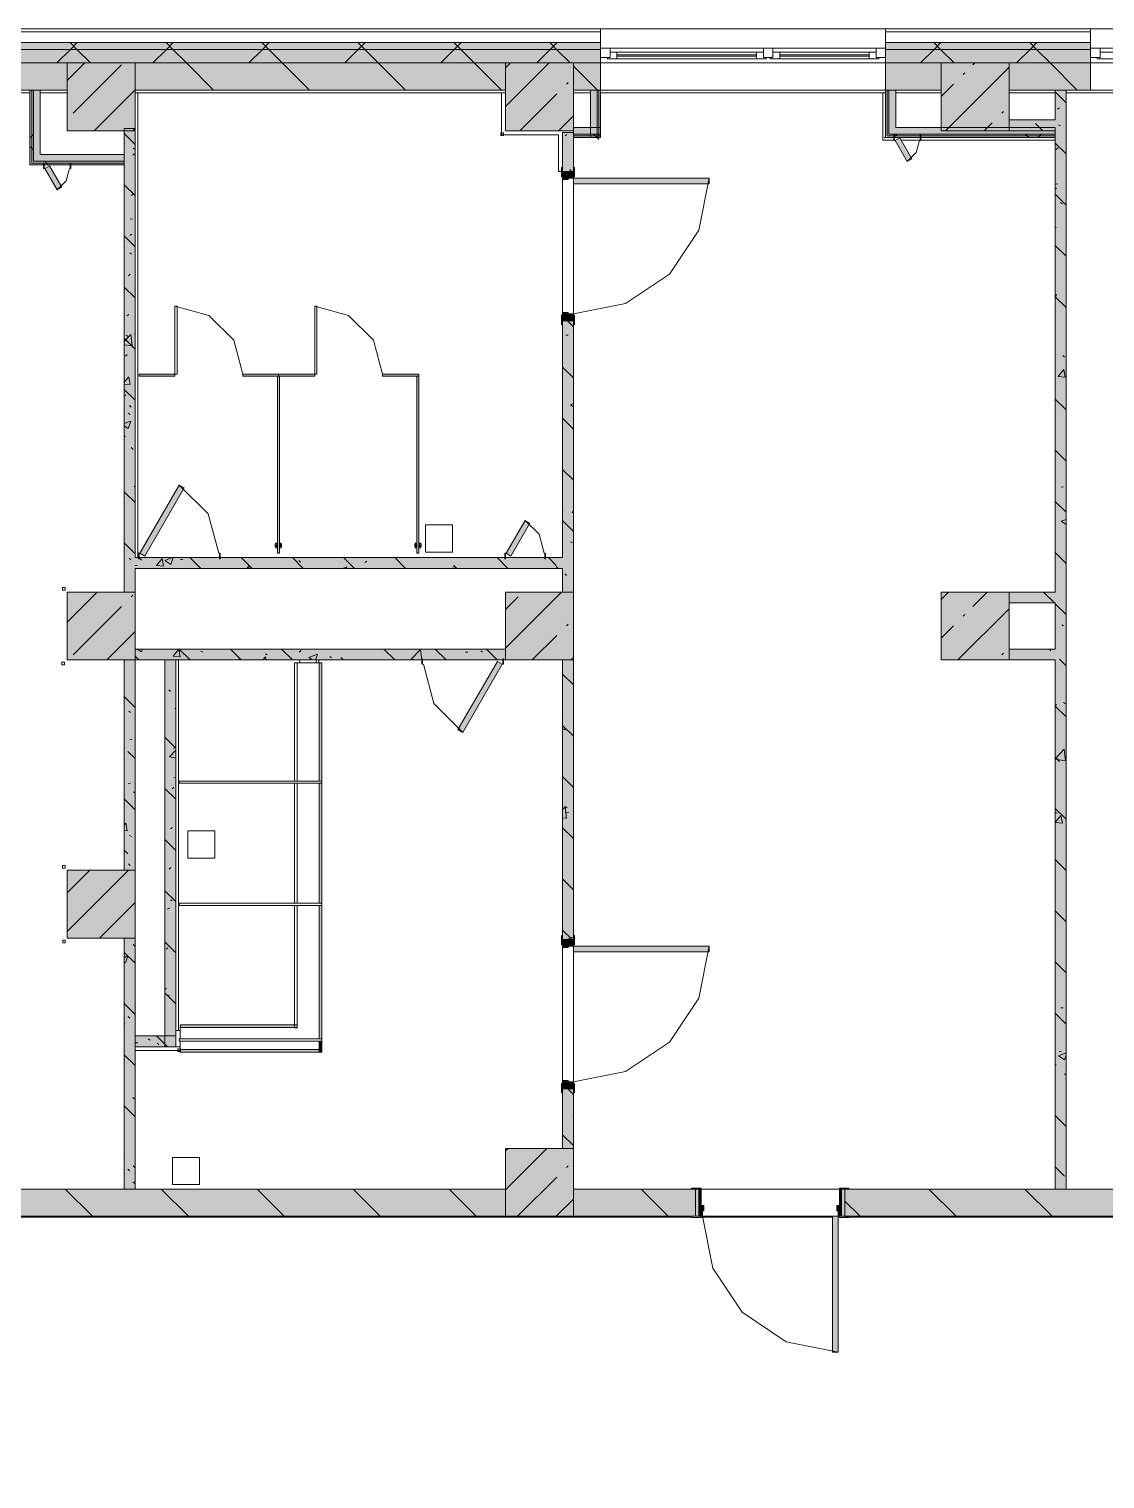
# Model space of a CAD drawing. Header units: millimetres. Extents: x -3817 to 677485, y -22715 to 103890.
# Drawn here: x 17532.6 to 17595, y -19472.7 to -19388.5 of the extents above; entities that cross this region are included whole.
import ezdxf

# ---------------------------------------------------------------- set-up
doc = ezdxf.new("R2010")
doc.units = ezdxf.units.MM
doc.layers.add('PDF _Геометрия', color=7, linetype='Continuous', true_color=0x1d1d1d)
doc.layers.add('PDF _Сплошная заливка', color=7, linetype='Continuous', true_color=0xffffff)

msp = doc.modelspace()

# ---------------------------------------------------------------- hatches: boundary and pattern name
at = {"layer": 'PDF _Сплошная заливка', "transparency": 33554559}
h = msp.add_hatch(color=256, dxfattribs=at)
h.paths.add_polyline_path([(17649.343, -19389.707), (17649.343, -19389.314), (17613.832, -19389.314), (17613.832, -19389.707), (17629.45, -19389.707)], flags=0)
h.paths.add_polyline_path([(17585.629, -19389.707), (17594.148, -19389.707), (17594.148, -19389.314), (17582.259, -19389.314), (17582.259, -19389.707)], flags=0)
h.paths.add_polyline_path([(17492.618, -19389.707), (17495.018, -19389.707), (17495.018, -19389.314), (17486.514, -19389.314), (17486.514, -19389.707), (17490.685, -19389.707)], flags=0)
h.paths.add_polyline_path([(17502.104, -19389.707), (17516.277, -19389.707), (17516.277, -19389.314), (17502.104, -19389.314)], flags=0)
h.paths.add_polyline_path([(17523.363, -19389.707), (17565.724, -19389.707), (17565.724, -19389.314), (17523.363, -19389.314)], flags=0)
h.paths.add_polyline_path([(17452.499, -19389.707), (17461.79, -19389.707), (17461.79, -19389.314), (17452.499, -19389.314)], flags=0)
h.paths.add_polyline_path([(17424.955, -19389.707), (17431.24, -19389.707), (17431.24, -19389.314), (17421.397, -19389.314), (17421.397, -19389.707)], flags=0)
h.paths.add_polyline_path([(17410.348, -19389.707), (17414.311, -19389.707), (17414.311, -19389.314), (17405.259, -19389.314), (17405.259, -19389.707)], flags=0)
h.paths.add_polyline_path([(17372.19, -19389.707), (17380.85, -19389.707), (17380.85, -19389.314), (17372.19, -19389.314)], flags=0)
h.paths.add_polyline_path([(17355.235, -19389.707), (17365.103, -19389.707), (17365.103, -19389.314), (17355.235, -19389.314)], flags=0)
h.paths.add_polyline_path([(17312.347, -19389.707), (17330.827, -19389.707), (17330.827, -19389.314), (17311.953, -19389.314), (17311.953, -19389.707)], flags=0)
h = msp.add_hatch(color=256, dxfattribs=at)
h.paths.add_polyline_path([(17649.343, -19390.495), (17649.343, -19389.707), (17613.832, -19389.707), (17613.832, -19390.495), (17644.146, -19390.495)], flags=0)
h.paths.add_polyline_path([(17523.363, -19390.495), (17565.724, -19390.495), (17565.724, -19389.707), (17523.363, -19389.707)], flags=0)
h.paths.add_polyline_path([(17594.148, -19390.495), (17594.148, -19389.707), (17582.259, -19389.707), (17582.259, -19390.495), (17589.424, -19390.495)], flags=0)
h.paths.add_polyline_path([(17512.595, -19390.495), (17516.277, -19390.495), (17516.277, -19389.707), (17502.104, -19389.707), (17502.104, -19390.495), (17506.828, -19390.495)], flags=0)
h.paths.add_polyline_path([(17486.514, -19390.495), (17495.018, -19390.495), (17495.018, -19389.707), (17486.514, -19389.707)], flags=0)
h.paths.add_polyline_path([(17461.79, -19390.495), (17461.79, -19389.707), (17452.499, -19389.707), (17452.499, -19390.495), (17461.472, -19390.495)], flags=0)
h.paths.add_polyline_path([(17405.259, -19390.495), (17414.311, -19390.495), (17414.311, -19389.707), (17405.259, -19389.707)], flags=0)
h.paths.add_polyline_path([(17380.85, -19390.495), (17380.85, -19389.707), (17372.19, -19389.707), (17372.19, -19390.495), (17377.737, -19390.495)], flags=0)
h.paths.add_polyline_path([(17322.707, -19390.495), (17330.827, -19390.495), (17330.827, -19389.707), (17312.347, -19389.707), (17312.347, -19390.495), (17317.859, -19390.495)], flags=0)
h.paths.add_polyline_path([(17421.397, -19390.495), (17431.24, -19390.495), (17431.24, -19389.707), (17421.397, -19389.707)], flags=0)
h.paths.add_polyline_path([(17355.235, -19390.495), (17365.103, -19390.495), (17365.103, -19389.707), (17355.235, -19389.707)], flags=0)
h = msp.add_hatch(color=256, dxfattribs=at)
h.paths.add_polyline_path([(17582.259, -19392.069), (17585.487, -19392.069), (17585.487, -19390.495), (17582.259, -19390.495), (17582.259, -19390.664)], flags=0)
h.paths.add_polyline_path([(17592.101, -19392.069), (17594.148, -19392.069), (17594.148, -19390.495), (17589.424, -19390.495), (17589.424, -19392.069)], flags=0)
h.paths.add_polyline_path([(17644.146, -19392.069), (17644.146, -19390.495), (17620.131, -19390.495), (17620.131, -19392.069), (17644.056, -19392.069)], flags=0)
h.paths.add_polyline_path([(17613.832, -19392.069), (17616.194, -19392.069), (17616.194, -19390.495), (17613.832, -19390.495), (17613.832, -19390.664)], flags=0)
h.paths.add_polyline_path([(17534.506, -19392.069), (17534.78, -19392.069), (17534.78, -19390.495), (17523.363, -19390.495), (17523.363, -19392.069), (17527.202, -19392.069)], flags=0)
h.paths.add_polyline_path([(17538.717, -19392.069), (17560.212, -19392.069), (17560.212, -19390.495), (17538.717, -19390.495), (17538.717, -19390.664)], flags=0)
h.paths.add_polyline_path([(17495.018, -19392.069), (17495.018, -19390.495), (17486.357, -19390.495), (17486.357, -19392.069), (17488.756, -19392.069)], flags=0)
h.paths.add_polyline_path([(17564.149, -19392.069), (17565.724, -19392.069), (17565.724, -19390.495), (17564.149, -19390.495), (17564.149, -19390.664)], flags=0)
h.paths.add_polyline_path([(17506.828, -19392.069), (17516.277, -19392.069), (17516.277, -19390.495), (17506.828, -19390.495), (17506.828, -19390.664)], flags=0)
h.paths.add_polyline_path([(17380.85, -19392.069), (17380.85, -19390.495), (17377.737, -19390.495), (17377.737, -19392.069)], flags=0)
h.paths.add_polyline_path([(17405.259, -19392.069), (17414.311, -19392.069), (17414.311, -19390.495), (17405.259, -19390.495), (17405.259, -19390.664)], flags=0)
h.paths.add_polyline_path([(17424.955, -19392.069), (17431.24, -19392.069), (17431.24, -19390.495), (17421.397, -19390.495), (17421.397, -19392.069)], flags=0)
h.paths.add_polyline_path([(17452.499, -19392.069), (17461.948, -19392.069), (17461.948, -19390.495), (17452.499, -19390.495), (17452.499, -19390.664)], flags=0)
for points in [[(17563.719, -19394.432), (17564.149, -19394.432), (17564.149, -19390.495), (17560.212, -19390.495), (17560.212, -19394.432)], [(17589.281, -19394.432), (17589.424, -19394.432), (17589.424, -19390.495), (17585.487, -19390.495), (17585.487, -19394.432), (17585.629, -19394.432)], [(17532.62, -19396.302), (17532.718, -19396.203), (17532.718, -19392.069), (17532.62, -19392.069), (17532.62, -19395.809)], [(17582.259, -19394.727), (17582.357, -19394.628), (17582.357, -19392.069), (17582.259, -19392.069), (17582.259, -19394.235)], [(17592.101, -19455.847), (17592.731, -19455.847), (17592.731, -19392.069), (17592.101, -19392.069), (17592.101, -19443.492)], [(17592.101, -19394.825), (17592.101, -19394.727), (17582.357, -19394.727), (17582.259, -19394.825), (17589.281, -19394.825)], [(17592.101, -19394.727), (17592.101, -19394.628), (17582.455, -19394.628), (17582.357, -19394.727), (17589.281, -19394.727)], [(17538.087, -19396.4), (17538.087, -19396.302), (17532.718, -19396.302), (17532.62, -19396.4), (17534.506, -19396.4)], [(17538.087, -19396.302), (17538.087, -19396.203), (17532.816, -19396.203), (17532.718, -19396.302), (17534.506, -19396.302)], [(17541.809, -19419.824), (17563.519, -19419.824), (17563.519, -19419.194), (17538.717, -19419.194), (17538.717, -19419.824), (17538.922, -19419.824)], [(17556.416, -19425.139), (17560.212, -19425.139), (17560.212, -19424.509), (17538.717, -19424.509), (17538.717, -19425.139), (17541.809, -19425.139)], [(17538.087, -19455.847), (17538.717, -19455.847), (17538.717, -19441.28), (17538.087, -19441.28), (17538.087, -19443.492)]]:
    msp.add_hatch(color=256, dxfattribs=at).paths.add_polyline_path(points)
at = {"layer": 'PDF _Сплошная заливка', "true_color": 0xe7e7e7, "transparency": 33554559}
for points in [[(17592.101, -19394.628), (17592.101, -19394.235), (17582.455, -19394.235), (17582.455, -19394.628), (17589.281, -19394.628)], [(17538.087, -19396.203), (17538.087, -19395.809), (17532.816, -19395.809), (17532.816, -19396.203), (17534.506, -19396.203)]]:
    msp.add_hatch(color=254, dxfattribs=at).paths.add_polyline_path(points)
at = {"layer": 'PDF _Сплошная заливка', "transparency": 33554559}
h = msp.add_hatch(color=256, dxfattribs=at)
h.paths.add_polyline_path([(17538.717, -19437.343), (17538.686, -19425.139), (17538.087, -19425.139), (17538.087, -19437.343)], flags=0)
h.paths.add_polyline_path([(17538.087, -19421.202), (17538.717, -19421.202), (17538.717, -19394.294), (17538.087, -19394.294), (17538.087, -19417.078)], flags=0)
h = msp.add_hatch(color=256, dxfattribs=at)
h.paths.add_polyline_path([(17563.894, -19453.485), (17564.149, -19453.485), (17564.149, -19450.02), (17563.519, -19450.02), (17563.519, -19453.485)], flags=0)
h.paths.add_polyline_path([(17564.149, -19441.359), (17564.149, -19425.139), (17563.519, -19425.139), (17563.519, -19441.359)], flags=0)
h.paths.add_polyline_path([(17563.628, -19421.202), (17564.149, -19421.202), (17564.149, -19405.455), (17563.519, -19405.455), (17563.519, -19421.202)], flags=0)
h.paths.add_polyline_path([(17563.519, -19396.794), (17564.149, -19396.794), (17564.149, -19394.53), (17563.519, -19394.53), (17563.519, -19396.557)], flags=0)
at = {"layer": 'PDF _Сплошная заливка', "true_color": 0xfbfbfb, "transparency": 33554559}
msp.add_hatch(color=7, dxfattribs=at).paths.add_polyline_path([(17564.149, -19396.99), (17564.149, -19396.794), (17563.519, -19396.794), (17563.519, -19396.99), (17563.719, -19396.99)])
at = {"layer": 'PDF _Сплошная заливка', "true_color": 0xe2e2e2, "transparency": 33554559}
for points in [[(17571.022, -19397.502), (17572.023, -19397.502), (17572.023, -19397.187), (17564.149, -19397.187), (17564.149, -19397.502)], [(17571.022, -19442.067), (17572.023, -19442.067), (17572.023, -19441.753), (17564.149, -19441.753), (17564.149, -19442.067)]]:
    msp.add_hatch(color=254, dxfattribs=at).paths.add_polyline_path(points)
at = {"layer": 'PDF _Сплошная заливка', "transparency": 33554559}
h = msp.add_hatch(color=256, dxfattribs=at)
h.paths.add_polyline_path([(17614.843, -19457.421), (17644.146, -19457.421), (17644.146, -19455.847), (17612.494, -19455.847), (17612.494, -19457.421), (17612.73, -19457.421)], flags=0)
h.paths.add_polyline_path([(17599.896, -19457.421), (17599.896, -19455.847), (17579.896, -19455.847), (17579.896, -19457.421), (17585.629, -19457.421)], flags=0)
h.paths.add_polyline_path([(17560.212, -19457.421), (17560.212, -19455.847), (17506.828, -19455.847), (17506.828, -19457.421), (17556.416, -19457.421)], flags=0)
h.paths.add_polyline_path([(17564.149, -19457.421), (17571.235, -19457.421), (17571.235, -19455.847), (17564.149, -19455.847), (17564.149, -19457.078)], flags=0)

# ---------------------------------------------------------------- linework, layer by layer
at = {"layer": 'PDF _Геометрия', "color": 7, "lineweight": 9}
for points in [[(17565.724, -19390.495), (17565.724, -19388.526), (17523.363, -19388.526)], [(17523.363, -19390.495), (17534.78, -19390.495), (17538.717, -19390.495), (17560.212, -19390.495), (17564.149, -19390.495), (17565.724, -19390.495), (17565.724, -19388.526), (17582.259, -19388.526), (17582.259, -19390.495), (17585.487, -19390.495), (17589.424, -19390.495), (17589.424, -19392.069), (17592.101, -19392.069), (17592.101, -19393.802), (17589.424, -19393.802), (17589.424, -19394.432), (17592.101, -19394.432), (17592.101, -19421.202), (17589.424, -19421.202), (17589.424, -19421.832), (17592.101, -19421.832), (17592.101, -19424.509), (17589.424, -19424.509), (17589.424, -19425.139), (17592.101, -19425.139), (17592.101, -19455.847), (17592.731, -19455.847)], [(17565.724, -19388.684), (17523.363, -19388.684), (17523.363, -19389.707), (17565.724, -19389.707)], [(17542.654, -19388.526), (17538.717, -19388.526), (17542.654, -19388.526)], [(17599.896, -19455.847), (17592.731, -19455.847), (17592.731, -19392.069), (17594.148, -19392.069), (17594.148, -19390.495), (17589.424, -19390.495), (17594.148, -19390.495), (17594.148, -19388.526), (17613.832, -19388.526), (17609.108, -19388.526), (17613.832, -19388.526), (17613.832, -19390.495), (17613.832, -19392.069), (17594.148, -19392.069), (17594.148, -19390.495), (17594.148, -19388.526), (17582.259, -19388.526), (17582.259, -19390.495), (17565.724, -19390.495), (17565.724, -19392.069), (17582.259, -19392.069), (17582.259, -19390.495)], [(17569.739, -19388.526), (17565.802, -19388.526), (17569.739, -19388.526)], [(17594.148, -19388.684), (17582.259, -19388.684)], [(17594.148, -19388.526), (17589.424, -19388.526), (17594.148, -19388.526)], [(17715.876, -19434.131), (17715.876, -19388.526), (17715.718, -19388.526), (17713.907, -19388.526), (17613.832, -19388.526), (17613.832, -19390.495), (17594.148, -19390.495)], [(17565.724, -19389.314), (17523.363, -19389.314)], [(17534.178, -19390.495), (17534.965, -19389.707), (17535.359, -19389.314)], [(17536.124, -19390.495), (17535.337, -19389.707), (17534.943, -19389.314)], [(17539.745, -19390.495), (17540.533, -19389.707), (17540.926, -19389.314)], [(17543.267, -19392.069), (17541.692, -19390.495), (17540.904, -19389.707), (17540.511, -19389.314)], [(17545.313, -19390.495), (17546.1, -19389.707), (17546.494, -19389.314)], [(17548.834, -19392.069), (17547.259, -19390.495), (17546.472, -19389.707), (17546.078, -19389.314)], [(17550.88, -19390.495), (17551.668, -19389.707), (17552.062, -19389.314)], [(17554.402, -19392.069), (17552.827, -19390.495), (17552.04, -19389.707), (17551.646, -19389.314)], [(17556.448, -19390.495), (17557.235, -19389.707), (17557.629, -19389.314)], [(17559.969, -19392.069), (17558.395, -19390.495), (17557.607, -19389.707), (17557.213, -19389.314)], [(17562.016, -19390.495), (17562.803, -19389.707), (17563.197, -19389.314)], [(17563.962, -19390.495), (17563.175, -19389.707), (17562.781, -19389.314)], [(17582.259, -19389.629), (17565.724, -19389.629)], [(17566.669, -19390.258), (17566.669, -19389.865)], [(17566.669, -19390.022), (17574.779, -19390.022)], [(17574.779, -19390.258), (17574.779, -19389.865)], [(17576.117, -19390.258), (17576.117, -19389.865)], [(17576.117, -19390.022), (17581.314, -19390.022)], [(17581.314, -19390.258), (17581.314, -19389.865)], [(17594.148, -19389.314), (17582.259, -19389.314)], [(17594.148, -19389.707), (17582.259, -19389.707)], [(17584.286, -19390.495), (17585.073, -19389.707), (17585.467, -19389.314)], [(17586.232, -19390.495), (17585.445, -19389.707), (17585.051, -19389.314)], [(17589.853, -19390.495), (17590.641, -19389.707), (17591.035, -19389.314)], [(17593.375, -19392.069), (17591.8, -19390.495), (17591.013, -19389.707), (17590.619, -19389.314)], [(17613.832, -19389.629), (17594.148, -19389.629)], [(17534.78, -19391.508), (17535.793, -19390.495)], [(17535.128, -19393.406), (17537.934, -19390.599)], [(17560.212, -19393.016), (17562.733, -19390.495)], [(17560.212, -19390.771), (17560.488, -19390.495)], [(17564.149, -19392.069), (17565.724, -19392.069), (17565.724, -19390.495)], [(17565.724, -19390.495), (17564.149, -19390.495)], [(17564.149, -19390.495), (17564.149, -19392.069)], [(17565.537, -19392.069), (17564.149, -19390.681)], [(17565.724, -19390.18), (17566.275, -19390.18)], [(17575.33, -19390.258), (17566.117, -19390.258)], [(17574.779, -19390.101), (17566.669, -19390.101)], [(17575.172, -19390.18), (17575.723, -19390.18)], [(17581.865, -19390.258), (17575.566, -19390.258)], [(17581.314, -19390.101), (17576.117, -19390.101)], [(17581.707, -19390.18), (17582.259, -19390.18)], [(17585.736, -19394.432), (17589.424, -19390.744)], [(17587.323, -19390.599), (17587.428, -19390.495)], [(17594.148, -19390.18), (17594.699, -19390.18)], [(17606.903, -19390.258), (17594.542, -19390.258)], [(17563.751, -19391.722), (17563.844, -19391.629)], [(17585.487, -19392.436), (17586.201, -19391.722)], [(17586.762, -19391.161), (17586.855, -19391.067)], [(17532.624, -19392.227), (17523.32, -19392.227)], [(17532.718, -19392.069), (17532.718, -19395.809), (17532.718, -19396.203), (17532.718, -19396.302), (17538.087, -19396.302)], [(17532.816, -19392.069), (17532.816, -19395.809), (17532.816, -19396.203), (17538.087, -19396.203)], [(17534.78, -19392.227), (17533.21, -19392.227)], [(17536.347, -19394.432), (17538.717, -19392.061)], [(17560.212, -19392.227), (17560.055, -19392.227), (17559.968, -19392.227), (17538.717, -19392.227)], [(17561.041, -19394.432), (17563.19, -19392.283)], [(17565.133, -19392.227), (17564.149, -19392.227)], [(17565.527, -19394.825), (17565.527, -19392.069)], [(17565.625, -19394.825), (17565.625, -19392.069)], [(17582.266, -19392.227), (17565.724, -19392.227)], [(17582.357, -19392.069), (17582.357, -19394.235), (17582.357, -19394.628), (17582.357, -19394.727), (17592.101, -19394.727)], [(17582.455, -19392.069), (17582.455, -19394.235), (17582.455, -19394.628), (17592.101, -19394.628)], [(17585.487, -19392.227), (17582.849, -19392.227)], [(17592.101, -19392.227), (17589.424, -19392.227)], [(17592.731, -19392.069), (17592.101, -19392.069)], [(17616.194, -19392.227), (17613.832, -19392.227), (17613.675, -19392.227), (17613.667, -19392.227), (17592.888, -19392.227), (17592.731, -19392.227)], [(17589.007, -19393.406), (17589.1, -19393.312)], [(17563.286, -19394.432), (17564.149, -19393.569)], [(17587.981, -19394.432), (17588.446, -19393.967)], [(17532.62, -19394.837), (17532.718, -19394.738), (17532.816, -19394.64)], [(17563.519, -19405.691), (17563.519, -19419.194), (17543.646, -19419.194), (17538.922, -19419.194), (17538.717, -19419.194), (17538.717, -19394.294), (17538.087, -19394.294), (17538.087, -19421.202)], [(17538.592, -19394.432), (17538.717, -19394.306)], [(17564.149, -19396.557), (17564.149, -19394.53), (17563.519, -19394.53), (17563.519, -19396.557)], [(17564.149, -19394.628), (17565.724, -19394.628)], [(17564.149, -19394.727), (17565.724, -19394.727)], [(17565.509, -19394.825), (17565.411, -19394.727), (17565.312, -19394.628)], [(17565.616, -19394.933), (17565.567, -19394.883), (17565.518, -19394.834)], [(17582.235, -19394.849), (17582.186, -19394.799)], [(17582.739, -19394.825), (17582.838, -19394.727), (17582.936, -19394.628)], [(17590.563, -19394.825), (17590.465, -19394.727), (17590.366, -19394.628)], [(17591.091, -19394.825), (17591.189, -19394.727), (17591.287, -19394.628)], [(17532.816, -19395.538), (17532.718, -19395.44), (17532.62, -19395.341)], [(17533.678, -19396.4), (17533.58, -19396.302), (17533.481, -19396.203)], [(17563.519, -19396.794), (17564.149, -19396.794)], [(17563.519, -19405.14), (17563.519, -19397.109)], [(17564.149, -19397.187), (17564.149, -19405.14)], [(17541.031, -19404.616), (17541.031, -19408.553), (17541.157, -19408.553), (17541.157, -19404.616), (17541.031, -19404.616), (17542.999, -19405.144), (17544.44, -19406.585), (17544.968, -19408.553)], [(17549.14, -19404.616), (17549.14, -19408.553), (17549.266, -19408.553), (17549.266, -19404.616), (17549.14, -19404.616), (17551.108, -19405.144), (17552.549, -19406.585), (17553.077, -19408.553)], [(17564.149, -19405.455), (17563.519, -19405.455)], [(17564.149, -19441.123), (17564.149, -19405.691)], [(17546.921, -19418.332), (17546.85, -19418.428), (17546.85, -19418.548), (17546.921, -19418.645)], [(17546.951, -19418.404), (17546.916, -19418.488), (17546.951, -19418.572)], [(17547.118, -19418.572), (17547.153, -19418.488), (17547.118, -19418.404)], [(17547.148, -19418.645), (17547.219, -19418.548), (17547.219, -19418.428), (17547.148, -19418.332)], [(17555.01, -19418.332), (17554.939, -19418.428), (17554.939, -19418.548), (17555.01, -19418.645)], [(17555.04, -19418.404), (17555.005, -19418.488), (17555.04, -19418.572)], [(17555.208, -19418.572), (17555.242, -19418.488), (17555.208, -19418.404)], [(17555.238, -19418.645), (17555.308, -19418.548), (17555.308, -19418.428), (17555.238, -19418.332)], [(17560.212, -19424.509), (17538.717, -19424.509), (17538.717, -19419.824), (17538.922, -19419.824), (17543.646, -19419.824), (17563.519, -19419.824), (17563.519, -19421.202)], [(17534.78, -19422.938), (17536.516, -19421.202)], [(17535.128, -19424.835), (17537.934, -19422.029)], [(17538.495, -19421.468), (17538.588, -19421.375)], [(17560.212, -19424.446), (17563.455, -19421.202)], [(17560.212, -19422.201), (17560.945, -19421.468)], [(17585.487, -19421.621), (17585.905, -19421.202)], [(17587.323, -19422.029), (17588.15, -19421.202)], [(17586.458, -19425.139), (17589.424, -19422.174)], [(17586.762, -19422.59), (17586.855, -19422.497)], [(17537.069, -19425.139), (17538.717, -19423.491)], [(17561.764, -19425.139), (17563.19, -19423.713)], [(17563.751, -19423.152), (17563.844, -19423.058)], [(17585.487, -19423.866), (17586.201, -19423.152)], [(17538.087, -19441.28), (17538.087, -19455.847), (17506.828, -19455.847), (17506.828, -19425.139), (17505.253, -19425.139), (17505.253, -19467.657)], [(17538.087, -19425.139), (17538.087, -19437.343), (17538.717, -19437.343), (17538.717, -19425.139), (17563.519, -19425.139), (17563.519, -19441.123)], [(17548.118, -19425.297), (17547.961, -19425.297), (17548.118, -19425.297)], [(17548.118, -19425.297), (17548.118, -19432.165)], [(17548.283, -19425.297), (17548.283, -19425.139), (17549.228, -19425.139), (17549.228, -19425.297)], [(17549.394, -19425.297), (17549.551, -19425.297), (17549.394, -19425.297)], [(17549.394, -19432.165), (17549.394, -19425.297)], [(17564.009, -19425.139), (17564.149, -19424.999)], [(17589.007, -19424.835), (17589.1, -19424.742)], [(17548.118, -19432.291), (17548.118, -19439.251)], [(17549.394, -19439.251), (17549.394, -19432.291)], [(17534.78, -19440.898), (17538.334, -19437.343)], [(17534.78, -19438.653), (17536.089, -19437.343)], [(17536.643, -19441.28), (17538.717, -19439.206)], [(17548.118, -19439.377), (17548.118, -19446.477), (17547.961, -19446.477), (17547.961, -19439.377), (17547.961, -19446.312), (17541.351, -19446.312), (17548.126, -19446.312), (17548.126, -19446.469), (17541.351, -19446.469), (17541.351, -19446.312), (17541.351, -19446.414)], [(17549.394, -19447.125), (17549.394, -19439.377)], [(17560.212, -19455.847), (17538.717, -19455.847), (17538.717, -19441.202)], [(17563.519, -19441.359), (17564.149, -19441.359)], [(17563.519, -19449.705), (17563.519, -19441.674)], [(17564.149, -19442.067), (17564.149, -19449.705)], [(17541.323, -19447.579), (17541.079, -19447.579), (17541.079, -19446.634), (17541.323, -19446.634)], [(17549.394, -19447.902), (17549.551, -19447.902), (17549.394, -19447.902), (17549.394, -19447.251)], [(17541.323, -19447.745), (17541.323, -19447.902), (17541.323, -19447.745), (17549.551, -19447.745)], [(17549.551, -19447.745), (17549.551, -19447.902), (17549.551, -19447.745)], [(17564.149, -19450.02), (17563.519, -19450.02)], [(17563.519, -19450.256), (17563.519, -19453.485)], [(17571.022, -19455.847), (17564.149, -19455.847), (17564.149, -19450.256)], [(17560.212, -19455.875), (17562.603, -19453.485)], [(17560.212, -19453.63), (17560.358, -19453.485)], [(17580.133, -19457.421), (17603.596, -19457.421), (17599.896, -19457.421), (17599.896, -19453.485), (17603.833, -19453.485), (17603.833, -19455.784)], [(17563.751, -19454.581), (17563.844, -19454.488)], [(17560.911, -19457.421), (17563.19, -19455.143)], [(17536.24, -19457.421), (17534.665, -19455.847)], [(17538.087, -19455.847), (17538.717, -19455.847)], [(17541.808, -19457.421), (17540.233, -19455.847)], [(17547.375, -19457.421), (17545.801, -19455.847)], [(17552.943, -19457.421), (17551.368, -19455.847)], [(17558.51, -19457.421), (17556.936, -19455.847)], [(17563.156, -19457.421), (17564.149, -19456.428)], [(17569.646, -19457.421), (17568.071, -19455.847)], [(17571.235, -19457.421), (17571.235, -19455.847)], [(17571.55, -19455.847), (17579.582, -19455.847)], [(17579.896, -19455.847), (17579.896, -19457.421)], [(17592.101, -19455.847), (17580.133, -19455.847)], [(17586.348, -19457.421), (17584.774, -19455.847)], [(17591.916, -19457.421), (17590.341, -19455.847)], [(17580.781, -19457.421), (17579.896, -19456.537)], [(17505.253, -19472.382), (17505.253, -19473.956), (17506.828, -19473.956), (17506.828, -19457.421), (17570.999, -19457.421)], [(17579.188, -19457.421), (17571.629, -19457.421)]]:
    msp.add_lwpolyline(points, dxfattribs=at)
for points in [[(17548.953, -19388.526), (17545.016, -19388.526)], [(17555.252, -19388.526), (17551.315, -19388.526)], [(17576.038, -19388.526), (17572.101, -19388.526)], [(17582.337, -19388.526), (17578.4, -19388.526)], [(17566.275, -19389.629), (17566.275, -19390.18), (17565.724, -19390.18), (17565.724, -19389.629)], [(17566.117, -19390.258), (17575.33, -19390.258), (17575.33, -19390.18), (17575.172, -19390.18), (17575.172, -19389.865), (17566.275, -19389.865), (17566.275, -19390.18), (17566.117, -19390.18)], [(17575.723, -19389.629), (17575.723, -19390.18), (17575.172, -19390.18), (17575.172, -19389.629)], [(17575.566, -19390.258), (17581.865, -19390.258), (17581.865, -19390.18), (17581.707, -19390.18), (17581.707, -19389.865), (17575.723, -19389.865), (17575.723, -19390.18), (17575.566, -19390.18)], [(17582.259, -19389.629), (17582.259, -19390.18), (17581.707, -19390.18), (17581.707, -19389.629)], [(17594.699, -19389.629), (17594.699, -19390.18), (17594.148, -19390.18), (17594.148, -19389.629)], [(17594.542, -19390.258), (17606.903, -19390.258), (17606.903, -19390.18), (17606.746, -19390.18), (17606.746, -19389.865), (17594.699, -19389.865), (17594.699, -19390.18), (17594.542, -19390.18)], [(17534.78, -19390.495), (17523.363, -19390.495), (17523.363, -19392.069), (17534.78, -19392.069)], [(17538.717, -19394.432), (17538.717, -19392.069), (17538.717, -19390.495), (17534.78, -19390.495), (17534.78, -19392.069), (17534.78, -19394.432)], [(17560.212, -19390.495), (17538.717, -19390.495), (17538.717, -19392.069), (17560.212, -19392.069)], [(17564.149, -19394.432), (17564.149, -19392.069), (17564.149, -19390.495), (17560.212, -19390.495), (17560.212, -19392.069), (17560.212, -19394.432)], [(17585.487, -19390.495), (17582.259, -19390.495), (17582.259, -19392.069), (17585.487, -19392.069)], [(17589.424, -19394.432), (17589.424, -19392.069), (17589.424, -19390.495), (17585.487, -19390.495), (17585.487, -19392.069), (17585.487, -19394.432)], [(17532.62, -19395.809), (17532.62, -19396.302), (17532.62, -19396.4), (17538.087, -19396.4), (17538.087, -19395.809), (17533.21, -19395.809), (17533.21, -19392.069), (17532.62, -19392.069)], [(17565.133, -19392.069), (17565.133, -19394.825), (17565.724, -19394.825), (17565.724, -19392.069)], [(17582.259, -19394.235), (17582.259, -19394.727), (17582.259, -19394.825), (17592.101, -19394.825), (17592.101, -19394.235), (17582.849, -19394.235), (17582.849, -19392.069), (17582.259, -19392.069)], [(17565.724, -19394.235), (17564.149, -19394.235), (17564.149, -19394.825), (17565.724, -19394.825)], [(17560.09, -19394.711), (17560.09, -19394.558), (17559.933, -19394.558), (17559.933, -19394.711)], [(17541.031, -19408.553), (17538.961, -19408.553), (17538.961, -19408.679), (17541.031, -19408.679)], [(17547.037, -19408.553), (17544.968, -19408.553), (17544.968, -19408.679), (17547.037, -19408.679)], [(17549.14, -19408.553), (17547.037, -19408.553), (17547.037, -19408.679), (17549.14, -19408.679)], [(17555.18, -19408.553), (17553.077, -19408.553), (17553.077, -19408.679), (17555.18, -19408.679)], [(17547.097, -19418.95), (17547.097, -19408.679), (17546.971, -19408.679), (17546.971, -19418.95)], [(17555.187, -19418.95), (17555.187, -19408.679), (17555.061, -19408.679), (17555.061, -19418.95)], [(17546.937, -19418.586), (17546.896, -19418.488), (17546.937, -19418.39), (17546.896, -19418.488)], [(17546.971, -19418.388), (17546.916, -19418.477), (17546.954, -19418.576), (17546.971, -19418.589)], [(17547.097, -19418.589), (17547.153, -19418.499), (17547.115, -19418.401), (17547.097, -19418.388)], [(17547.132, -19418.39), (17547.173, -19418.488), (17547.132, -19418.586), (17547.173, -19418.488)], [(17555.026, -19418.586), (17554.985, -19418.488), (17555.026, -19418.39), (17554.985, -19418.488)], [(17555.061, -19418.388), (17555.005, -19418.477), (17555.044, -19418.576), (17555.061, -19418.589)], [(17555.187, -19418.589), (17555.242, -19418.499), (17555.204, -19418.401), (17555.187, -19418.388)], [(17555.221, -19418.39), (17555.262, -19418.488), (17555.221, -19418.586), (17555.262, -19418.488)], [(17534.508, -19420.931), (17534.508, -19421.084), (17534.666, -19421.084), (17534.666, -19420.931)], [(17538.717, -19421.202), (17534.78, -19421.202), (17534.78, -19425.139), (17538.717, -19425.139)], [(17564.149, -19421.202), (17560.212, -19421.202), (17560.212, -19425.139), (17564.149, -19425.139)], [(17589.424, -19421.202), (17585.487, -19421.202), (17585.487, -19425.139), (17589.424, -19425.139)], [(17534.63, -19425.411), (17534.63, -19425.257), (17534.473, -19425.257), (17534.473, -19425.411)], [(17540.449, -19425.139), (17540.449, -19447.579), (17541.079, -19447.579), (17541.079, -19425.139)], [(17547.961, -19425.297), (17547.961, -19432.165)], [(17549.551, -19425.297), (17549.551, -19447.902)], [(17549.551, -19432.165), (17541.284, -19432.165), (17541.284, -19432.291), (17549.551, -19432.291)], [(17547.961, -19432.291), (17547.961, -19439.251)], [(17534.508, -19437.072), (17534.508, -19437.225), (17534.666, -19437.225), (17534.666, -19437.072)], [(17538.717, -19437.343), (17534.78, -19437.343), (17534.78, -19441.28), (17538.717, -19441.28)], [(17549.551, -19439.251), (17541.284, -19439.251), (17541.284, -19439.377), (17549.551, -19439.377)], [(17534.516, -19441.552), (17534.67, -19441.552), (17534.67, -19441.394), (17534.516, -19441.394)], [(17541.079, -19446.949), (17538.717, -19446.949), (17538.717, -19447.579), (17541.079, -19447.579)], [(17549.551, -19447.125), (17541.284, -19447.125), (17541.284, -19447.251), (17549.551, -19447.251)], [(17541.351, -19447.701), (17541.197, -19447.701), (17541.197, -19447.859), (17541.351, -19447.859)], [(17549.551, -19447.902), (17541.323, -19447.902)], [(17564.149, -19453.485), (17560.212, -19453.485), (17560.212, -19457.421), (17564.149, -19457.421)]]:
    msp.add_lwpolyline(points, close=True, dxfattribs=at)
at = {"layer": 'PDF _Геометрия', "color": 253, "lineweight": 9, "true_color": 0xaaaaaa}
for points in [[(17563.456, -19396.794), (17563.275, -19396.794), (17563.275, -19394.676), (17559.968, -19394.676), (17559.968, -19392.227), (17538.874, -19392.227), (17538.874, -19419.194), (17563.519, -19419.194)], [(17565.724, -19392.235), (17582.093, -19392.235), (17582.093, -19394.983), (17582.093, -19392.235), (17565.724, -19392.235), (17565.724, -19394.825), (17564.149, -19394.825)], [(17618.494, -19394.432), (17613.667, -19394.432), (17613.667, -19392.227), (17592.731, -19392.227), (17592.731, -19455.847)], [(17592.101, -19455.847), (17592.101, -19425.139), (17585.487, -19425.139), (17585.487, -19421.202), (17592.101, -19421.202), (17592.101, -19394.983), (17583.169, -19394.983), (17592.101, -19394.983)], [(17584.227, -19394.991), (17584.037, -19395.699), (17583.518, -19396.218)], [(17506.828, -19455.847), (17538.087, -19455.847), (17538.087, -19441.28), (17534.78, -19441.28), (17534.78, -19437.343), (17538.087, -19437.343), (17538.087, -19425.139), (17534.78, -19425.139), (17534.78, -19421.202), (17538.087, -19421.202), (17538.087, -19396.4), (17532.623, -19396.4), (17532.623, -19396.298)], [(17534.903, -19396.628), (17534.713, -19397.337), (17534.194, -19397.856)], [(17564.149, -19405.061), (17567.162, -19404.462), (17569.717, -19402.755), (17571.423, -19400.201), (17572.023, -19397.187)], [(17563.519, -19408.274), (17563.519, -19405.691)], [(17564.149, -19405.691), (17564.149, -19441.123)], [(17543.567, -19418.95), (17542.955, -19416.667), (17541.284, -19414.995)], [(17562.448, -19418.95), (17562.153, -19417.848), (17561.346, -19417.041)], [(17541.809, -19425.139), (17541.236, -19425.139), (17541.236, -19446.634), (17541.323, -19446.634), (17541.323, -19446.414), (17541.323, -19447.125)], [(17549.228, -19425.297), (17549.449, -19425.297), (17548.063, -19425.297), (17548.283, -19425.297), (17548.283, -19425.139)], [(17563.519, -19425.139), (17549.386, -19425.139), (17549.386, -19425.297)], [(17555.441, -19425.383), (17556.052, -19427.667), (17557.724, -19429.338)], [(17563.519, -19441.123), (17563.519, -19425.883)], [(17564.149, -19449.626), (17567.162, -19449.027), (17569.717, -19447.32), (17571.423, -19444.766), (17572.023, -19441.753)], [(17541.323, -19447.251), (17541.323, -19447.823), (17541.323, -19447.579)], [(17541.323, -19447.8), (17538.717, -19447.8), (17538.717, -19455.847), (17560.212, -19455.847), (17560.212, -19453.485), (17563.519, -19453.485), (17563.519, -19450.256)], [(17564.149, -19450.256), (17564.149, -19455.847), (17570.999, -19455.847)], [(17580.133, -19455.847), (17585.629, -19455.847)], [(17506.828, -19457.478), (17570.999, -19457.478), (17506.828, -19457.478), (17506.828, -19473.971), (17506.828, -19473.169)], [(17571.629, -19457.421), (17572.228, -19460.435), (17573.935, -19462.989), (17576.49, -19464.696), (17579.503, -19465.295)]]:
    msp.add_lwpolyline(points, dxfattribs=at)
at = {"layer": 'PDF _Геометрия', "color": 8, "lineweight": 9, "true_color": 0x787878}
for points in [[(17592.731, -19392.809), (17592.101, -19392.179)], [(17592.242, -19393.181), (17592.347, -19393.101)], [(17591.385, -19394.432), (17590.965, -19394.011)], [(17592.29, -19394.083), (17592.401, -19394.154)], [(17538.717, -19395.219), (17538.087, -19394.589)], [(17563.667, -19394.724), (17563.772, -19394.643)], [(17538.586, -19395.85), (17538.691, -19395.769)], [(17538.614, -19395.45), (17538.717, -19395.515)], [(17592.731, -19395.777), (17592.101, -19395.147)], [(17592.157, -19395.511), (17592.261, -19395.431)], [(17564.05, -19396.794), (17563.94, -19396.684)], [(17538.717, -19398.19), (17538.087, -19397.56)], [(17538.709, -19397.334), (17538.717, -19397.342)], [(17592.115, -19397.524), (17592.246, -19397.506)], [(17538.501, -19398.18), (17538.606, -19398.1)], [(17592.101, -19397.819), (17592.176, -19397.761)], [(17592.731, -19398.749), (17592.101, -19398.119)], [(17592.403, -19398.6), (17592.514, -19398.671)], [(17538.433, -19399.554), (17538.564, -19399.537)], [(17592.101, -19400.044), (17592.157, -19400.037)], [(17538.717, -19401.158), (17538.087, -19400.528)], [(17538.416, -19400.51), (17538.521, -19400.43)], [(17538.42, -19401.511), (17538.517, -19401.6)], [(17592.731, -19401.716), (17592.101, -19401.087)], [(17538.717, -19404.13), (17538.087, -19403.5)], [(17538.331, -19402.84), (17538.436, -19402.76)], [(17592.101, -19403.957), (17592.165, -19403.932)], [(17592.101, -19404.126), (17592.166, -19403.933)], [(17592.731, -19404.688), (17592.101, -19404.058)], [(17538.246, -19405.17), (17538.351, -19405.09)], [(17564.149, -19405.804), (17563.8, -19405.455)], [(17538.087, -19406.662), (17538.477, -19406.255)], [(17538.717, -19407.097), (17538.087, -19406.468)], [(17538.087, -19406.847), (17538.555, -19406.92)], [(17538.202, -19406.3), (17538.314, -19406.371)], [(17538.555, -19406.92), (17538.478, -19406.255)], [(17538.688, -19406.198), (17538.717, -19406.224)], [(17563.712, -19406.3), (17563.843, -19406.282)], [(17538.161, -19407.501), (17538.266, -19407.42)], [(17592.648, -19407.573), (17592.549, -19407.474)], [(17564.149, -19408.772), (17563.519, -19408.142)], [(17592.681, -19408.724), (17592.263, -19408.687), (17592.6, -19408.285)], [(17592.682, -19408.724), (17592.601, -19408.285)], [(17538.087, -19409.025), (17538.345, -19408.718)], [(17538.087, -19409.127), (17538.426, -19409.157)], [(17538.426, -19409.157), (17538.345, -19408.719)], [(17538.717, -19410.069), (17538.087, -19409.439)], [(17538.087, -19409.822), (17538.18, -19409.75)], [(17592.731, -19410.628), (17592.101, -19409.998)], [(17538.315, -19410.817), (17538.426, -19410.888)], [(17538.399, -19410.375), (17538.497, -19410.464)], [(17564.149, -19410.452), (17563.972, -19410.333), (17564.149, -19410.265)], [(17538.087, -19411.425), (17538.461, -19411.281)], [(17538.087, -19411.547), (17538.319, -19411.704)], [(17538.32, -19411.704), (17538.461, -19411.281)], [(17564.149, -19411.743), (17563.519, -19411.113)], [(17563.529, -19411.354), (17563.519, -19411.301)], [(17563.519, -19411.352), (17563.529, -19411.353)], [(17538.087, -19412.087), (17538.095, -19412.081)], [(17538.087, -19412.192), (17538.181, -19412.179)], [(17538.598, -19412.918), (17538.499, -19412.819)], [(17592.731, -19413.595), (17592.101, -19412.965)], [(17564.149, -19414.711), (17563.519, -19414.081)], [(17538.668, -19415.062), (17538.717, -19415.107)], [(17592.452, -19415.108), (17592.583, -19415.091)], [(17538.717, -19416.009), (17538.087, -19415.379)], [(17592.731, -19416.567), (17592.101, -19415.937)], [(17563.519, -19416.399), (17563.549, -19416.395)], [(17564.149, -19416.588), (17564.082, -19416.582), (17564.149, -19416.502)], [(17592.731, -19417.282), (17592.447, -19417.09), (17592.731, -19416.981)], [(17564.149, -19417.683), (17563.519, -19417.053)], [(17538.717, -19418.976), (17538.087, -19418.347)], [(17563.976, -19418.275), (17564.088, -19418.346)], [(17538.379, -19419.238), (17538.476, -19419.328)], [(17539.093, -19419.353), (17538.935, -19419.194)], [(17540.368, -19419.687), (17539.95, -19419.651), (17540.287, -19419.249)], [(17540.368, -19419.688), (17540.287, -19419.249)], [(17540.794, -19419.598), (17540.446, -19419.363), (17540.886, -19419.194)], [(17540.795, -19419.598), (17540.93, -19419.194)], [(17541.349, -19419.317), (17541.48, -19419.3)], [(17542.533, -19419.824), (17541.903, -19419.194)], [(17545.504, -19419.824), (17544.874, -19419.194)], [(17548.472, -19419.824), (17547.842, -19419.194)], [(17548.22, -19419.374), (17548.318, -19419.463)], [(17551.444, -19419.824), (17550.814, -19419.194)], [(17552.051, -19419.491), (17552.156, -19419.411)], [(17554.412, -19419.824), (17553.782, -19419.194)], [(17560.351, -19419.824), (17559.721, -19419.194)], [(17563.148, -19419.65), (17562.693, -19419.194)], [(17592.731, -19419.535), (17592.101, -19418.905)], [(17538.698, -19419.666), (17538.717, -19419.664), (17538.829, -19419.649)], [(17545.193, -19419.824), (17545.308, -19419.688)], [(17545.333, -19419.824), (17545.308, -19419.688)], [(17550.765, -19419.824), (17550.996, -19419.736)], [(17550.966, -19419.824), (17550.996, -19419.736)], [(17557.156, -19419.755), (17557.287, -19419.737)], [(17557.383, -19419.824), (17557.209, -19419.65)], [(17563.14, -19419.721), (17563.237, -19419.811)], [(17563.742, -19420.244), (17563.643, -19420.145)], [(17592.056, -19421.832), (17591.426, -19421.202)], [(17592.731, -19422.506), (17592.101, -19421.877)], [(17592.477, -19423.096), (17592.588, -19423.167)], [(17538.847, -19424.509), (17539.091, -19424.674)], [(17538.874, -19424.509), (17538.912, -19424.534)], [(17539.091, -19424.674), (17539.147, -19424.509)], [(17541.339, -19424.952), (17540.921, -19424.916), (17541.258, -19424.514)], [(17541.339, -19424.953), (17541.258, -19424.514)], [(17541.908, -19425.139), (17541.278, -19424.509)], [(17544.88, -19425.139), (17544.25, -19424.509)], [(17547.847, -19425.139), (17547.218, -19424.509)], [(17553.787, -19425.139), (17553.157, -19424.509)], [(17555.015, -19425.139), (17554.729, -19425.095), (17555.274, -19424.527)], [(17555.346, -19425.139), (17555.274, -19424.527)], [(17556.759, -19425.139), (17556.129, -19424.509)], [(17559.726, -19425.139), (17559.097, -19424.509)], [(17591.856, -19424.599), (17591.766, -19424.509)], [(17538.94, -19425.139), (17538.717, -19424.916)], [(17542.538, -19424.621), (17542.649, -19424.692)], [(17544.709, -19425.124), (17544.814, -19425.044)], [(17546.123, -19425.139), (17546.279, -19424.953)], [(17546.274, -19424.779), (17546.386, -19424.849)], [(17546.313, -19425.139), (17546.279, -19424.953)], [(17548.245, -19424.676), (17548.35, -19424.596)], [(17549.009, -19425.139), (17548.803, -19425), (17549.293, -19424.811)], [(17549.183, -19425.139), (17549.293, -19424.812)], [(17550.011, -19424.936), (17550.122, -19425.007)], [(17550.774, -19425.094), (17550.675, -19424.995)], [(17553.747, -19425.094), (17553.818, -19425.139)], [(17557.894, -19424.694), (17558.025, -19424.677)], [(17558.769, -19424.599), (17558.866, -19424.688)], [(17592.731, -19425.474), (17592.351, -19425.094)], [(17564.149, -19426.59), (17563.519, -19425.96)], [(17540.776, -19426.975), (17540.677, -19426.876)], [(17538.717, -19427.887), (17538.087, -19427.258)], [(17541.03, -19427.947), (17541.079, -19427.91)], [(17592.101, -19427.746), (17592.2, -19427.733)], [(17592.731, -19428.446), (17592.101, -19427.816)], [(17592.59, -19427.613), (17592.701, -19427.684)], [(17538.358, -19428.102), (17538.455, -19428.191)], [(17563.519, -19428.195), (17563.531, -19428.19)], [(17563.519, -19428.225), (17563.531, -19428.191)], [(17564.149, -19429.562), (17563.519, -19428.932)], [(17563.565, -19429.126), (17563.676, -19429.197)], [(17538.717, -19430.855), (17538.301, -19430.44)], [(17538.404, -19429.778), (17538.535, -19429.761)], [(17541.079, -19430.25), (17540.449, -19429.62)], [(17541.079, -19430.811), (17540.716, -19430.755), (17541.079, -19430.377)], [(17540.945, -19430.278), (17541.05, -19430.197)], [(17592.101, -19430.867), (17592.626, -19430.32)], [(17592.704, -19430.985), (17592.627, -19430.32)], [(17592.351, -19431.034), (17592.101, -19430.784)], [(17592.101, -19430.891), (17592.704, -19430.984)], [(17540.966, -19431.959), (17541.079, -19431.945)], [(17564.149, -19432.53), (17563.519, -19431.9)], [(17538.315, -19432.308), (17538.446, -19432.291)], [(17538.626, -19432.789), (17538.717, -19432.872)], [(17541.079, -19433.218), (17540.449, -19432.588)], [(17540.86, -19432.608), (17540.965, -19432.527)], [(17538.717, -19433.827), (17538.087, -19433.197)], [(17563.519, -19433.822), (17563.673, -19433.662)], [(17563.75, -19434.328), (17563.673, -19433.663)], [(17563.678, -19433.643), (17563.789, -19433.714)], [(17592.731, -19434.385), (17592.101, -19433.756)], [(17538.087, -19434.716), (17538.18, -19434.605)], [(17538.261, -19435.044), (17538.18, -19434.605)], [(17563.519, -19434.291), (17563.75, -19434.327)], [(17563.756, -19433.996), (17563.887, -19433.979)], [(17592.101, -19433.97), (17592.206, -19434.037)], [(17592.101, -19434.571), (17592.436, -19434.171)], [(17592.101, -19434.574), (17592.517, -19434.61)], [(17592.517, -19434.611), (17592.436, -19434.172)], [(17538.087, -19435.028), (17538.261, -19435.044)], [(17538.389, -19435.314), (17538.501, -19435.384)], [(17540.775, -19434.938), (17540.88, -19434.858)], [(17564.149, -19435.501), (17563.519, -19434.871)], [(17592.718, -19435.22), (17592.731, -19435.218)], [(17538.301, -19436.379), (17538.087, -19436.165)], [(17541.079, -19436.189), (17540.449, -19435.559)], [(17538.337, -19436.966), (17538.435, -19437.055)], [(17592.731, -19437.353), (17592.101, -19436.723)], [(17540.69, -19437.268), (17540.795, -19437.188)], [(17564.149, -19438.469), (17563.519, -19437.839)], [(17541.079, -19439.157), (17540.449, -19438.527)], [(17540.605, -19439.598), (17540.71, -19439.518)], [(17540.763, -19439.048), (17540.874, -19439.119)], [(17592.731, -19440.325), (17592.101, -19439.695)], [(17564.067, -19441.359), (17563.519, -19440.811)], [(17563.828, -19441.359), (17563.812, -19441.348), (17564.149, -19441.219)], [(17538.717, -19442.734), (17538.087, -19442.104)], [(17538.606, -19441.653), (17538.703, -19441.742)], [(17541.079, -19442.129), (17540.449, -19441.499)], [(17540.52, -19441.928), (17540.624, -19441.848)], [(17538.087, -19442.379), (17538.302, -19442.297)], [(17538.087, -19442.412), (17538.152, -19442.403)], [(17538.087, -19442.67), (17538.16, -19442.72)], [(17538.16, -19442.72), (17538.302, -19442.297)], [(17592.731, -19443.293), (17592.101, -19442.663)], [(17540.449, -19444.247), (17540.539, -19444.178)], [(17541.079, -19445.097), (17540.479, -19444.497)], [(17540.583, -19444.602), (17540.714, -19444.584)], [(17538.717, -19445.706), (17538.087, -19445.076)], [(17592.424, -19445.332), (17592.555, -19445.315)], [(17538.087, -19446.234), (17538.118, -19446.254)], [(17538.317, -19445.83), (17538.414, -19445.919)], [(17592.731, -19446.264), (17592.101, -19445.635)], [(17539.483, -19447.123), (17539.594, -19447.194)], [(17539.96, -19446.949), (17540.59, -19447.579), (17540.449, -19447.438)], [(17540.449, -19446.512), (17540.454, -19446.508)], [(17538.717, -19448.674), (17538.087, -19448.044)], [(17538.742, -19447.362), (17538.873, -19447.345)], [(17539.994, -19447.367), (17540.091, -19447.456)], [(17592.636, -19448.341), (17592.288, -19448.106), (17592.731, -19447.936)], [(17592.335, -19447.862), (17592.466, -19447.845)], [(17592.636, -19448.341), (17592.731, -19448.06)], [(17592.153, -19448.654), (17592.101, -19448.602)], [(17592.731, -19449.232), (17592.648, -19449.149)], [(17538.585, -19450.517), (17538.683, -19450.606)], [(17564.149, -19450.348), (17563.821, -19450.02)], [(17538.717, -19451.645), (17538.087, -19451.016)], [(17564.11, -19451.578), (17564.149, -19451.573)], [(17592.731, -19452.204), (17592.101, -19451.574)], [(17592.664, -19452.109), (17592.731, -19452.152)], [(17564.149, -19453.32), (17563.519, -19452.69)], [(17538.103, -19454), (17538.087, -19453.983)], [(17538.296, -19454.693), (17538.393, -19454.782)], [(17538.717, -19454.613), (17538.598, -19454.495)], [(17592.648, -19455.089), (17592.101, -19454.542)], [(17538.717, -19455.545), (17538.584, -19455.455), (17538.717, -19455.404)]]:
    msp.add_lwpolyline(points, dxfattribs=at)
at = {"layer": 'PDF _Геометрия', "color": 253, "lineweight": 9, "true_color": 0xaaaaaa}
for points in [[(17582.093, -19394.983), (17582.823, -19394.983)], [(17582.77, -19394.676), (17582.731, -19394.676), (17582.731, -19394.991), (17582.77, -19394.991)], [(17583.518, -19396.218), (17583.791, -19396.06), (17583.083, -19394.833), (17582.81, -19394.991)], [(17584.266, -19394.676), (17584.266, -19394.991), (17584.306, -19394.991), (17584.306, -19394.676)], [(17533.446, -19396.313), (17533.407, -19396.313), (17533.407, -19396.628), (17533.446, -19396.628)], [(17534.194, -19397.856), (17534.467, -19397.698), (17533.758, -19396.471), (17533.486, -19396.628)], [(17534.942, -19396.313), (17534.942, -19396.628), (17534.982, -19396.628), (17534.982, -19396.313)], [(17563.456, -19397.109), (17563.519, -19397.109), (17563.519, -19396.557), (17563.456, -19396.557)], [(17563.519, -19396.99), (17564.149, -19396.99), (17564.149, -19396.794), (17563.519, -19396.794)], [(17564.149, -19397.109), (17564.212, -19397.109), (17564.212, -19396.557), (17564.149, -19396.557)], [(17564.149, -19397.187), (17564.149, -19396.99), (17563.519, -19396.99), (17563.519, -19397.266), (17563.834, -19397.266), (17563.834, -19397.187)], [(17563.519, -19397.109), (17563.527, -19397.109), (17563.527, -19396.99), (17563.519, -19396.99)], [(17564.141, -19397.109), (17564.149, -19397.109), (17564.149, -19396.99), (17564.141, -19396.99)], [(17572.023, -19397.187), (17564.149, -19397.187), (17564.149, -19397.502), (17572.023, -19397.502)], [(17564.149, -19397.187), (17564.149, -19405.14)], [(17563.456, -19405.14), (17563.456, -19405.691), (17563.519, -19405.691), (17563.519, -19405.14)], [(17564.149, -19405.061), (17563.834, -19405.061), (17563.834, -19404.982), (17563.519, -19404.982), (17563.519, -19405.258), (17564.149, -19405.258)], [(17563.519, -19405.14), (17563.519, -19405.258), (17563.527, -19405.258), (17563.527, -19405.14)], [(17564.141, -19405.14), (17564.141, -19405.258), (17564.149, -19405.258), (17564.149, -19405.14)], [(17564.149, -19405.14), (17564.149, -19405.691), (17564.212, -19405.691), (17564.212, -19405.14)], [(17563.519, -19405.258), (17563.519, -19405.455), (17564.149, -19405.455), (17564.149, -19405.258)], [(17541.284, -19414.995), (17539, -19418.95), (17539.273, -19419.108), (17541.556, -19415.153)], [(17557.141, -19417.306), (17557.141, -19418.88), (17555.567, -19418.88), (17555.567, -19417.306)], [(17561.346, -19417.041), (17560.244, -19418.95), (17560.516, -19419.108), (17561.619, -19417.199)], [(17538.961, -19419.265), (17538.961, -19418.95), (17538.922, -19418.95), (17538.922, -19419.265)], [(17543.606, -19419.265), (17543.646, -19419.265), (17543.646, -19418.95), (17543.606, -19418.95)], [(17560.204, -19419.265), (17560.204, -19418.95), (17560.165, -19418.95), (17560.165, -19419.265)], [(17562.488, -19419.265), (17562.527, -19419.265), (17562.527, -19418.95), (17562.488, -19418.95)], [(17555.401, -19425.068), (17555.362, -19425.068), (17555.362, -19425.383), (17555.401, -19425.383)], [(17557.724, -19429.338), (17560.007, -19425.383), (17559.735, -19425.226), (17557.451, -19429.181)], [(17560.047, -19425.068), (17560.047, -19425.383), (17560.086, -19425.383), (17560.086, -19425.068)], [(17541.774, -19435.059), (17543.349, -19435.059), (17543.349, -19436.633), (17541.774, -19436.633)], [(17563.456, -19441.674), (17563.519, -19441.674), (17563.519, -19441.123), (17563.456, -19441.123)], [(17563.519, -19441.556), (17564.149, -19441.556), (17564.149, -19441.359), (17563.519, -19441.359)], [(17564.149, -19441.674), (17564.212, -19441.674), (17564.212, -19441.123), (17564.149, -19441.123)], [(17564.149, -19441.753), (17564.149, -19441.556), (17563.519, -19441.556), (17563.519, -19441.831), (17563.834, -19441.831), (17563.834, -19441.753)], [(17563.519, -19441.674), (17563.527, -19441.674), (17563.527, -19441.556), (17563.519, -19441.556)], [(17564.141, -19441.674), (17564.149, -19441.674), (17564.149, -19441.556), (17564.141, -19441.556)], [(17572.023, -19441.753), (17564.149, -19441.753), (17564.149, -19442.067), (17572.023, -19442.067)], [(17564.149, -19449.705), (17564.149, -19442.067)], [(17563.456, -19449.705), (17563.456, -19450.256), (17563.519, -19450.256), (17563.519, -19449.705)], [(17564.149, -19449.626), (17563.834, -19449.626), (17563.834, -19449.548), (17563.519, -19449.548), (17563.519, -19449.823), (17564.149, -19449.823)], [(17563.519, -19449.705), (17563.519, -19449.823), (17563.527, -19449.823), (17563.527, -19449.705)], [(17564.141, -19449.705), (17564.141, -19449.823), (17564.149, -19449.823), (17564.149, -19449.705)], [(17564.149, -19449.705), (17564.149, -19450.256), (17564.212, -19450.256), (17564.212, -19449.705)], [(17563.519, -19449.823), (17563.519, -19450.02), (17564.149, -19450.02), (17564.149, -19449.823)], [(17542.457, -19454.004), (17542.457, -19455.579), (17540.882, -19455.579), (17540.882, -19454.004)], [(17571.55, -19455.784), (17570.999, -19455.784), (17570.999, -19455.847), (17571.55, -19455.847)], [(17571.432, -19455.847), (17571.235, -19455.847), (17571.235, -19457.421), (17571.432, -19457.421)], [(17571.55, -19455.847), (17571.432, -19455.847), (17571.432, -19456.792), (17571.55, -19456.792)], [(17579.582, -19455.784), (17579.582, -19455.847), (17580.133, -19455.847), (17580.133, -19455.784)], [(17579.582, -19455.847), (17579.582, -19456.792), (17579.7, -19456.792), (17579.7, -19455.847)], [(17579.7, -19455.847), (17579.7, -19457.421), (17579.896, -19457.421), (17579.896, -19455.847)], [(17571.629, -19457.421), (17571.629, -19457.106), (17571.708, -19457.106), (17571.708, -19456.792), (17571.432, -19456.792), (17571.432, -19457.421)], [(17579.503, -19457.421), (17579.7, -19457.421), (17579.7, -19456.792), (17579.424, -19456.792), (17579.424, -19457.106), (17579.503, -19457.106)], [(17571.55, -19457.421), (17570.999, -19457.421), (17570.999, -19457.484), (17571.55, -19457.484)], [(17571.55, -19457.414), (17571.432, -19457.414), (17571.432, -19457.421), (17571.55, -19457.421)], [(17579.188, -19457.478), (17571.55, -19457.478)], [(17579.503, -19465.295), (17579.503, -19457.421), (17579.188, -19457.421), (17579.188, -19465.295)], [(17579.582, -19457.414), (17579.582, -19457.421), (17579.7, -19457.421), (17579.7, -19457.414)], [(17579.582, -19457.421), (17579.582, -19457.484), (17580.133, -19457.484), (17580.133, -19457.421)], [(17580.133, -19457.478), (17603.596, -19457.478)]]:
    msp.add_lwpolyline(points, close=True, dxfattribs=at)
at = {"layer": 'PDF _Сплошная заливка', "lineweight": 35, "transparency": 33554559}
for points in [[(17538.717, -19394.432), (17538.717, -19390.495), (17534.78, -19394.432), (17534.78, -19390.495)], [(17532.816, -19396.203), (17532.816, -19392.069), (17532.718, -19396.203), (17532.718, -19392.069)], [(17565.625, -19394.825), (17565.625, -19392.069), (17565.527, -19394.825), (17565.527, -19392.069)], [(17565.724, -19394.825), (17565.724, -19392.069), (17565.625, -19394.825), (17565.625, -19392.069)], [(17582.455, -19394.628), (17582.455, -19392.069), (17582.357, -19394.628), (17582.357, -19392.069)], [(17592.101, -19394.432), (17592.101, -19393.802), (17589.424, -19394.432), (17589.424, -19393.802)], [(17565.724, -19394.727), (17565.724, -19394.628), (17564.149, -19394.727), (17564.149, -19394.628)], [(17565.724, -19394.825), (17565.724, -19394.727), (17564.149, -19394.825), (17564.149, -19394.727)], [(17538.717, -19425.139), (17538.717, -19421.202), (17534.78, -19425.139), (17534.78, -19421.202)], [(17564.149, -19425.139), (17564.149, -19421.202), (17560.212, -19425.139), (17560.212, -19421.202)], [(17585.487, -19425.139), (17589.424, -19425.139), (17585.487, -19421.202), (17589.424, -19421.202)], [(17592.101, -19421.832), (17592.101, -19421.202), (17589.424, -19421.832), (17589.424, -19421.202)], [(17592.101, -19425.139), (17592.101, -19424.509), (17589.424, -19425.139), (17589.424, -19424.509)], [(17541.079, -19447.579), (17541.079, -19425.139), (17540.449, -19447.579), (17540.449, -19425.139)], [(17538.717, -19441.28), (17538.717, -19437.343), (17534.78, -19441.28), (17534.78, -19437.343)], [(17541.079, -19447.579), (17541.079, -19446.949), (17538.717, -19447.579), (17538.717, -19446.949)], [(17564.149, -19457.421), (17564.149, -19453.485), (17560.212, -19457.421), (17560.212, -19453.485)]]:
    msp.add_solid(points, dxfattribs=at)
at = {"layer": 'PDF _Сплошная заливка', "color": 254, "lineweight": 35, "true_color": 0xe7e7e7, "transparency": 33554559}
for points in [[(17533.21, -19395.809), (17533.21, -19392.069), (17532.816, -19395.809), (17532.816, -19392.069)], [(17565.527, -19394.825), (17565.527, -19392.069), (17565.133, -19394.825), (17565.133, -19392.069)], [(17582.849, -19394.235), (17582.849, -19392.069), (17582.455, -19394.235), (17582.455, -19392.069)], [(17565.724, -19394.628), (17565.724, -19394.235), (17564.149, -19394.628), (17564.149, -19394.235)]]:
    msp.add_solid(points, dxfattribs=at)
at = {"layer": 'PDF _Сплошная заливка', "color": 254, "lineweight": 35, "true_color": 0xe2e2e2, "transparency": 33554559}
for points in [[(17583.518, -19396.218), (17583.791, -19396.06), (17582.81, -19394.991), (17583.083, -19394.833)], [(17534.194, -19397.856), (17534.467, -19397.698), (17533.486, -19396.628), (17533.758, -19396.471)], [(17564.149, -19397.109), (17564.212, -19397.109), (17564.149, -19396.557)], [(17563.519, -19397.266), (17564.149, -19397.187), (17563.519, -19396.99), (17564.149, -19396.99)], [(17563.456, -19405.691), (17563.519, -19405.691), (17563.456, -19405.14)], [(17564.149, -19405.258), (17564.149, -19405.061), (17563.519, -19405.258), (17563.519, -19404.982)], [(17539.273, -19419.108), (17541.556, -19415.153), (17539, -19418.95), (17541.284, -19414.995)], [(17560.516, -19419.108), (17561.619, -19417.199), (17560.244, -19418.95), (17561.346, -19417.041)], [(17557.724, -19429.338), (17560.007, -19425.383), (17557.451, -19429.181), (17559.735, -19425.226)], [(17564.149, -19441.674), (17564.212, -19441.674), (17564.149, -19441.123)], [(17563.519, -19441.831), (17564.149, -19441.753), (17563.519, -19441.556), (17564.149, -19441.556)], [(17563.456, -19450.256), (17563.519, -19450.256), (17563.456, -19449.705)], [(17564.149, -19449.823), (17564.149, -19449.626), (17563.519, -19449.823), (17563.519, -19449.548)], [(17571.432, -19456.792), (17571.55, -19456.792), (17571.432, -19455.847), (17571.55, -19455.847)], [(17580.133, -19455.847), (17580.133, -19455.784), (17579.582, -19455.847)], [(17579.582, -19456.792), (17579.7, -19456.792), (17579.582, -19455.847), (17579.7, -19455.847)], [(17571.629, -19457.421), (17571.708, -19456.792), (17571.432, -19457.421), (17571.432, -19456.792)], [(17579.7, -19457.421), (17579.7, -19456.792), (17579.503, -19457.421), (17579.424, -19456.792)], [(17579.503, -19465.295), (17579.503, -19457.421), (17579.188, -19465.295), (17579.188, -19457.421)], [(17580.133, -19457.484), (17580.133, -19457.421), (17579.582, -19457.484)]]:
    msp.add_solid(points, dxfattribs=at)
at = {"layer": 'PDF _Сплошная заливка', "color": 7, "lineweight": 35, "true_color": 0xfbfbfb, "transparency": 33554559}
for points in [[(17564.149, -19405.455), (17564.149, -19405.258), (17563.519, -19405.455), (17563.519, -19405.258)], [(17564.149, -19441.556), (17564.149, -19441.359), (17563.519, -19441.556), (17563.519, -19441.359)], [(17564.149, -19450.02), (17564.149, -19449.823), (17563.519, -19450.02), (17563.519, -19449.823)], [(17571.235, -19457.421), (17571.432, -19457.421), (17571.235, -19455.847), (17571.432, -19455.847)], [(17579.7, -19457.421), (17579.896, -19457.421), (17579.7, -19455.847), (17579.896, -19455.847)]]:
    msp.add_solid(points, dxfattribs=at)
at = {"layer": 'PDF _Сплошная заливка', "color": 254, "lineweight": 35, "true_color": 0xe2ddcd, "transparency": 33554559}
for points in [[(17541.031, -19408.679), (17541.031, -19408.553), (17538.961, -19408.679), (17538.961, -19408.553)], [(17547.037, -19408.679), (17547.037, -19408.553), (17544.968, -19408.679), (17544.968, -19408.553)], [(17549.14, -19408.679), (17549.14, -19408.553), (17547.037, -19408.679), (17547.037, -19408.553)], [(17555.18, -19408.679), (17555.18, -19408.553), (17553.077, -19408.679), (17553.077, -19408.553)], [(17546.971, -19418.95), (17547.097, -19418.95), (17546.971, -19408.679), (17547.097, -19408.679)], [(17555.061, -19418.95), (17555.187, -19418.95), (17555.061, -19408.679), (17555.187, -19408.679)]]:
    msp.add_solid(points, dxfattribs=at)
at = {"layer": 'PDF _Сплошная заливка', "color": 1, "lineweight": 35, "transparency": 33554559}
for points in [[(17549.551, -19432.165), (17549.551, -19425.297), (17549.394, -19432.165), (17549.394, -19425.297)], [(17549.394, -19439.251), (17549.551, -19439.251), (17549.394, -19432.291), (17549.551, -19432.291)], [(17549.551, -19447.125), (17549.551, -19439.377), (17549.394, -19447.125), (17549.394, -19439.377)], [(17541.351, -19446.469), (17548.126, -19446.469), (17541.351, -19446.312), (17548.126, -19446.312)], [(17549.394, -19447.902), (17549.551, -19447.902), (17549.394, -19447.251), (17549.551, -19447.251)], [(17541.323, -19447.902), (17549.551, -19447.902), (17541.323, -19447.745), (17549.551, -19447.745)]]:
    msp.add_solid(points, dxfattribs=at)

doc.saveas('drawing.dxf')
